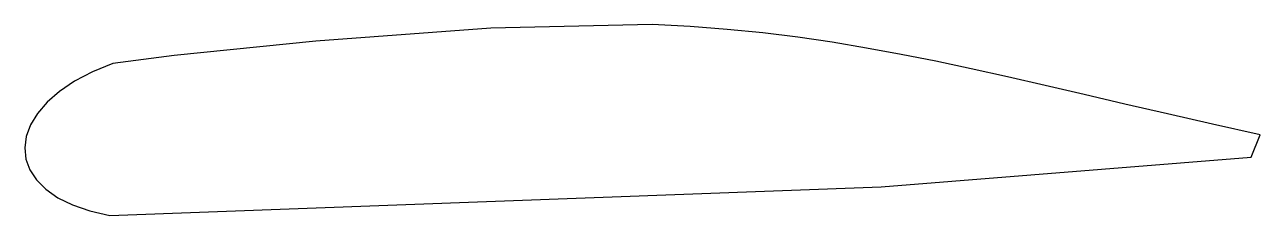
# Model space of a CAD drawing. Extents: x -8.5 to 19.7, y 15 to 19.4.
import ezdxf

# ---------------------------------------------------------------- set-up
doc = ezdxf.new("R2010")
doc.units = 0
doc.layers.get('0').update_dxf_attribs({"linetype": 'CONTINUOUS'})

msp = doc.modelspace()

# ---------------------------------------------------------------- linework, layer by layer
at = {"color": 7}
msp.add_lwpolyline([(-6.506231, 18.489637), (-6.975161, 18.297252), (-7.381926, 18.082821), (-7.726573, 17.850357), (-8.009149, 17.603871), (-8.2297, 17.347376), (-8.388274, 17.084883), (-8.484918, 16.820404), (-8.519679, 16.557951), (-8.492603, 16.301537), (-8.403738, 16.055173), (-8.253131, 15.822871), (-8.040829, 15.608644), (-7.766879, 15.416502), (-7.431328, 15.250458), (-7.034223, 15.114525), (-6.57561, 15.012714), (11.032888, 15.66467), (19.47665, 16.344258), (19.683276, 16.856019), (18.59538, 17.099295), (17.566451, 17.334688), (16.59015, 17.561442), (15.660139, 17.778799), (14.770083, 17.986001), (13.913643, 18.182293), (13.084482, 18.366916), (12.276264, 18.539112), (11.48265, 18.698126), (10.697304, 18.843199), (9.913888, 18.973575), (9.126066, 19.088495), (8.3275, 19.187204), (7.511852, 19.268943), (6.672786, 19.332955), (5.803964, 19.378484), (2.122345, 19.297848), (-1.872265, 19.000837), (-5.10631, 18.670438), (-6.506231, 18.489637)], dxfattribs=at)

doc.saveas('drawing.dxf')
